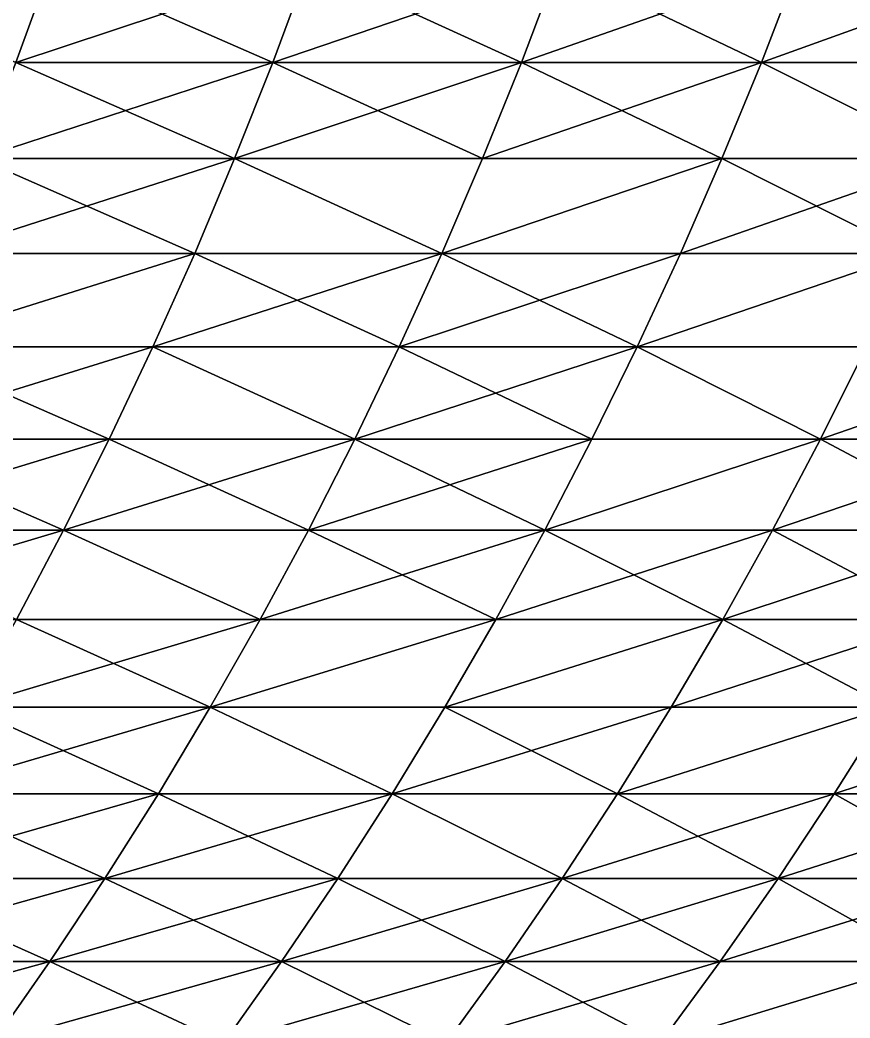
# Model space of a CAD drawing. Header units: millimetres. Extents: x -3250 to 8000, y -3250 to 3250.
# Drawn here: x 7240.7 to 7395, y -524.8 to -339.2 of the extents above; entities that cross this region are included whole.
import ezdxf

# ---------------------------------------------------------------- set-up
doc = ezdxf.new("R2010")
doc.units = ezdxf.units.MM
doc.header["$MEASUREMENT"] = 0
doc.layers.add('MESH_3D', color=2, linetype='CONTINUOUS')

msp = doc.modelspace()

# ---------------------------------------------------------------- linework, layer by layer
at = {"layer": 'MESH_3D'}
for points in [[(7197.11, -329.03, 1588.59), (7246.51, -329.03, 1648.97), (7239.92, -347.11, 1654.23)], [(7246.51, -329.03, 25051.03), (7197.11, -329.03, 25111.41), (7239.92, -347.11, 25045.77)], [(7246.51, -329.03, 1648.97), (7287.67, -347.11, 1715.66), (7239.92, -347.11, 1654.23)], [(7294.39, -329.03, 24989.43), (7239.92, -347.11, 25045.77), (7287.67, -347.11, 24984.34)], [(7294.39, -329.03, 24989.43), (7246.51, -329.03, 25051.03), (7239.92, -347.11, 25045.77)], [(7246.51, -329.03, 1648.97), (7294.39, -329.03, 1710.57), (7287.67, -347.11, 1715.66)], [(7294.39, -329.03, 1710.57), (7333.88, -347.11, 1778.27), (7287.67, -347.11, 1715.66)], [(7340.72, -329.03, 24926.65), (7287.67, -347.11, 24984.34), (7333.88, -347.11, 24921.73)], [(7340.72, -329.03, 24926.65), (7294.39, -329.03, 24989.43), (7287.67, -347.11, 24984.34)], [(7294.39, -329.03, 1710.57), (7340.72, -329.03, 1773.35), (7333.88, -347.11, 1778.27)], [(7340.72, -329.03, 1773.35), (7378.51, -347.11, 1842), (7333.88, -347.11, 1778.27)], [(7385.47, -329.03, 24862.74), (7333.88, -347.11, 24921.73), (7378.51, -347.11, 24858)], [(7385.47, -329.03, 24862.74), (7340.72, -329.03, 24926.65), (7333.88, -347.11, 24921.73)], [(7340.72, -329.03, 1773.35), (7385.47, -329.03, 1837.26), (7378.51, -347.11, 1842)], [(7378.51, -347.11, 1842), (7428.61, -329.03, 1902.26), (7421.53, -347.11, 1906.84)], [(7385.47, -329.03, 1837.26), (7428.61, -329.03, 1902.26), (7378.51, -347.11, 1842)], [(7428.61, -329.03, 24797.74), (7378.51, -347.11, 24858), (7421.53, -347.11, 24793.16)], [(7428.61, -329.03, 24797.74), (7385.47, -329.03, 24862.74), (7378.51, -347.11, 24858)], [(7239.92, -347.11, 1654.23), (7280.59, -364.97, 1721.02), (7232.98, -364.97, 1659.76)], [(7287.67, -347.11, 24984.34), (7239.92, -347.11, 25045.77), (7232.98, -364.97, 25040.24)], [(7287.67, -347.11, 24984.34), (7232.98, -364.97, 25040.24), (7280.59, -364.97, 24978.98)], [(7239.92, -347.11, 1654.23), (7287.67, -347.11, 1715.66), (7280.59, -364.97, 1721.02)], [(7287.67, -347.11, 1715.66), (7326.67, -364.97, 1783.45), (7280.59, -364.97, 1721.02)], [(7333.88, -347.11, 24921.73), (7280.59, -364.97, 24978.98), (7326.67, -364.97, 24916.55)], [(7333.88, -347.11, 24921.73), (7287.67, -347.11, 24984.34), (7280.59, -364.97, 24978.98)], [(7287.67, -347.11, 1715.66), (7333.88, -347.11, 1778.27), (7326.67, -364.97, 1783.45)], [(7326.67, -364.97, 1783.45), (7378.51, -347.11, 1842), (7371.17, -364.97, 1847.01)], [(7333.88, -347.11, 1778.27), (7378.51, -347.11, 1842), (7326.67, -364.97, 1783.45)], [(7371.17, -364.97, 24852.99), (7333.88, -347.11, 24921.73), (7326.67, -364.97, 24916.55)], [(7378.51, -347.11, 24858), (7333.88, -347.11, 24921.73), (7371.17, -364.97, 24852.99)], [(7378.51, -347.11, 1842), (7414.07, -364.97, 1911.65), (7371.17, -364.97, 1847.01)], [(7414.07, -364.97, 24788.35), (7378.51, -347.11, 24858), (7371.17, -364.97, 24852.99)], [(7378.51, -347.11, 1842), (7421.53, -347.11, 1906.84), (7414.07, -364.97, 1911.65)], [(7421.53, -347.11, 24793.16), (7378.51, -347.11, 24858), (7414.07, -364.97, 24788.35)], [(7232.98, -364.97, 1659.76), (7273.17, -382.6, 1726.65), (7225.69, -382.6, 1665.57)], [(7280.59, -364.97, 24978.98), (7232.98, -364.97, 25040.24), (7225.69, -382.6, 25034.43)], [(7280.59, -364.97, 24978.98), (7225.69, -382.6, 25034.43), (7273.17, -382.6, 24973.35)], [(7232.98, -364.97, 1659.76), (7280.59, -364.97, 1721.02), (7273.17, -382.6, 1726.65)], [(7280.59, -364.97, 1721.02), (7319.1, -382.6, 1788.89), (7273.17, -382.6, 1726.65)], [(7319.1, -382.6, 24911.11), (7280.59, -364.97, 24978.98), (7273.17, -382.6, 24973.35)], [(7280.59, -364.97, 1721.02), (7326.67, -364.97, 1783.45), (7319.1, -382.6, 1788.89)], [(7326.67, -364.97, 24916.55), (7280.59, -364.97, 24978.98), (7319.1, -382.6, 24911.11)], [(7319.1, -382.6, 1788.89), (7371.17, -364.97, 1847.01), (7363.47, -382.6, 1852.26)], [(7326.67, -364.97, 1783.45), (7371.17, -364.97, 1847.01), (7319.1, -382.6, 1788.89)], [(7371.17, -364.97, 24852.99), (7326.67, -364.97, 24916.55), (7319.1, -382.6, 24911.11)], [(7371.17, -364.97, 24852.99), (7319.1, -382.6, 24911.11), (7363.47, -382.6, 24847.74)], [(7363.47, -382.6, 1852.26), (7414.07, -364.97, 1911.65), (7406.25, -382.6, 1916.71)], [(7371.17, -364.97, 1847.01), (7414.07, -364.97, 1911.65), (7363.47, -382.6, 1852.26)], [(7406.25, -382.6, 24783.29), (7371.17, -364.97, 24852.99), (7363.47, -382.6, 24847.74)], [(7414.07, -364.97, 24788.35), (7371.17, -364.97, 24852.99), (7406.25, -382.6, 24783.29)], [(7218.06, -400, 1671.66), (7273.17, -382.6, 1726.65), (7265.39, -400, 1732.54)], [(7225.69, -382.6, 1665.57), (7273.17, -382.6, 1726.65), (7218.06, -400, 1671.66)], [(7273.17, -382.6, 24973.35), (7225.69, -382.6, 25034.43), (7218.06, -400, 25028.34)], [(7273.17, -382.6, 24973.35), (7218.06, -400, 25028.34), (7265.39, -400, 24967.46)], [(7273.17, -382.6, 1726.65), (7311.18, -400, 1794.59), (7265.39, -400, 1732.54)], [(7319.1, -382.6, 24911.11), (7273.17, -382.6, 24973.35), (7265.39, -400, 24967.46)], [(7319.1, -382.6, 24911.11), (7265.39, -400, 24967.46), (7311.18, -400, 24905.41)], [(7273.17, -382.6, 1726.65), (7319.1, -382.6, 1788.89), (7311.18, -400, 1794.59)], [(7319.1, -382.6, 1788.89), (7355.41, -400, 1857.75), (7311.18, -400, 1794.59)], [(7363.47, -382.6, 24847.74), (7319.1, -382.6, 24911.11), (7311.18, -400, 24905.41)], [(7363.47, -382.6, 24847.74), (7311.18, -400, 24905.41), (7355.41, -400, 24842.25)], [(7319.1, -382.6, 1788.89), (7363.47, -382.6, 1852.26), (7355.41, -400, 1857.75)], [(7355.41, -400, 1857.75), (7406.25, -382.6, 1916.71), (7398.05, -400, 1922)], [(7363.47, -382.6, 1852.26), (7406.25, -382.6, 1916.71), (7355.41, -400, 1857.75)], [(7406.25, -382.6, 24783.29), (7355.41, -400, 24842.25), (7398.05, -400, 24778)], [(7406.25, -382.6, 24783.29), (7363.47, -382.6, 24847.74), (7355.41, -400, 24842.25)], [(7218.06, -400, 1671.66), (7257.27, -417.15, 1738.69), (7210.1, -417.15, 1678.01)], [(7265.39, -400, 24967.46), (7218.06, -400, 25028.34), (7210.1, -417.15, 25021.99)], [(7265.39, -400, 24967.46), (7210.1, -417.15, 25021.99), (7257.27, -417.15, 24961.31)], [(7218.06, -400, 1671.66), (7265.39, -400, 1732.54), (7257.27, -417.15, 1738.69)], [(7265.39, -400, 1732.54), (7302.91, -417.15, 1800.53), (7257.27, -417.15, 1738.69)], [(7302.91, -417.15, 24899.47), (7265.39, -400, 24967.46), (7257.27, -417.15, 24961.31)], [(7265.39, -400, 1732.54), (7311.18, -400, 1794.59), (7302.91, -417.15, 1800.53)], [(7311.18, -400, 24905.41), (7265.39, -400, 24967.46), (7302.91, -417.15, 24899.47)], [(7311.18, -400, 1794.59), (7346.99, -417.15, 1863.49), (7302.91, -417.15, 1800.53)], [(7355.41, -400, 24842.25), (7302.91, -417.15, 24899.47), (7346.99, -417.15, 24836.51)], [(7355.41, -400, 24842.25), (7311.18, -400, 24905.41), (7302.91, -417.15, 24899.47)], [(7311.18, -400, 1794.59), (7355.41, -400, 1857.75), (7346.99, -417.15, 1863.49)], [(7355.41, -400, 1857.75), (7389.49, -417.15, 1927.53), (7346.99, -417.15, 1863.49)], [(7389.49, -417.15, 24772.47), (7355.41, -400, 24842.25), (7346.99, -417.15, 24836.51)], [(7355.41, -400, 1857.75), (7398.05, -400, 1922), (7389.49, -417.15, 1927.53)], [(7398.05, -400, 24778), (7355.41, -400, 24842.25), (7389.49, -417.15, 24772.47)], [(7389.49, -417.15, 1927.53), (7439.08, -400, 1987.29), (7430.38, -417.15, 1992.61)], [(7398.05, -400, 1922), (7439.08, -400, 1987.29), (7389.49, -417.15, 1927.53)], [(7439.08, -400, 24712.71), (7389.49, -417.15, 24772.47), (7430.38, -417.15, 24707.39)], [(7439.08, -400, 24712.71), (7398.05, -400, 24778), (7389.49, -417.15, 24772.47)], [(7210.1, -417.15, 1678.01), (7248.81, -434.04, 1745.1), (7201.8, -434.04, 1684.63)], [(7257.27, -417.15, 24961.31), (7210.1, -417.15, 25021.99), (7201.8, -434.04, 25015.37)], [(7257.27, -417.15, 24961.31), (7201.8, -434.04, 25015.37), (7248.81, -434.04, 24954.9)], [(7210.1, -417.15, 1678.01), (7257.27, -417.15, 1738.69), (7248.81, -434.04, 1745.1)], [(7257.27, -417.15, 1738.69), (7294.29, -434.04, 1806.73), (7248.81, -434.04, 1745.1)], [(7302.91, -417.15, 24899.47), (7257.27, -417.15, 24961.31), (7248.81, -434.04, 24954.9)], [(7302.91, -417.15, 24899.47), (7248.81, -434.04, 24954.9), (7294.29, -434.04, 24893.27)], [(7257.27, -417.15, 1738.69), (7302.91, -417.15, 1800.53), (7294.29, -434.04, 1806.73)], [(7302.91, -417.15, 1800.53), (7338.22, -434.04, 1869.47), (7294.29, -434.04, 1806.73)], [(7346.99, -417.15, 24836.51), (7302.91, -417.15, 24899.47), (7294.29, -434.04, 24893.27)], [(7346.99, -417.15, 24836.51), (7294.29, -434.04, 24893.27), (7338.22, -434.04, 24830.53)], [(7302.91, -417.15, 1800.53), (7346.99, -417.15, 1863.49), (7338.22, -434.04, 1869.47)], [(7338.22, -434.04, 1869.47), (7389.49, -417.15, 1927.53), (7380.58, -434.04, 1933.29)], [(7346.99, -417.15, 1863.49), (7389.49, -417.15, 1927.53), (7338.22, -434.04, 1869.47)], [(7389.49, -417.15, 24772.47), (7338.22, -434.04, 24830.53), (7380.58, -434.04, 24766.71)], [(7389.49, -417.15, 24772.47), (7346.99, -417.15, 24836.51), (7338.22, -434.04, 24830.53)], [(7389.49, -417.15, 1927.53), (7421.33, -434.04, 1998.14), (7380.58, -434.04, 1933.29)], [(7430.38, -417.15, 24707.39), (7389.49, -417.15, 24772.47), (7380.58, -434.04, 24766.71)], [(7430.38, -417.15, 24707.39), (7380.58, -434.04, 24766.71), (7421.33, -434.04, 24701.86)], [(7389.49, -417.15, 1927.53), (7430.38, -417.15, 1992.61), (7421.33, -434.04, 1998.14)], [(7248.81, -434.04, 24954.9), (7201.8, -434.04, 25015.37), (7193.18, -450.66, 25008.5)], [(7248.81, -434.04, 24954.9), (7193.18, -450.66, 25008.5), (7240.02, -450.66, 24948.24)], [(7201.8, -434.04, 1684.63), (7248.81, -434.04, 1745.1), (7240.02, -450.66, 1751.76)], [(7248.81, -434.04, 1745.1), (7285.33, -450.66, 1813.17), (7240.02, -450.66, 1751.76)], [(7285.33, -450.66, 24886.83), (7248.81, -434.04, 24954.9), (7240.02, -450.66, 24948.24)], [(7248.81, -434.04, 1745.1), (7294.29, -434.04, 1806.73), (7285.33, -450.66, 1813.17)], [(7294.29, -434.04, 24893.27), (7248.81, -434.04, 24954.9), (7285.33, -450.66, 24886.83)], [(7294.29, -434.04, 1806.73), (7329.11, -450.66, 1875.68), (7285.33, -450.66, 1813.17)], [(7338.22, -434.04, 24830.53), (7285.33, -450.66, 24886.83), (7329.11, -450.66, 24824.32)], [(7338.22, -434.04, 24830.53), (7294.29, -434.04, 24893.27), (7285.33, -450.66, 24886.83)], [(7294.29, -434.04, 1806.73), (7338.22, -434.04, 1869.47), (7329.11, -450.66, 1875.68)], [(7338.22, -434.04, 1869.47), (7371.31, -450.66, 1939.27), (7329.11, -450.66, 1875.68)], [(7380.58, -434.04, 24766.71), (7329.11, -450.66, 24824.32), (7371.31, -450.66, 24760.73)], [(7380.58, -434.04, 24766.71), (7338.22, -434.04, 24830.53), (7329.11, -450.66, 24824.32)], [(7338.22, -434.04, 1869.47), (7380.58, -434.04, 1933.29), (7371.31, -450.66, 1939.27)], [(7380.58, -434.04, 1933.29), (7411.92, -450.66, 2003.89), (7371.31, -450.66, 1939.27)], [(7421.33, -434.04, 24701.86), (7371.31, -450.66, 24760.73), (7411.92, -450.66, 24696.11)], [(7421.33, -434.04, 24701.86), (7380.58, -434.04, 24766.71), (7371.31, -450.66, 24760.73)], [(7380.58, -434.04, 1933.29), (7421.33, -434.04, 1998.14), (7411.92, -450.66, 2003.89)], [(7240.02, -450.66, 1751.76), (7276.05, -466.99, 1819.84), (7230.9, -466.99, 1758.67)], [(7285.33, -450.66, 24886.83), (7240.02, -450.66, 24948.24), (7230.9, -466.99, 24941.33)], [(7285.33, -450.66, 24886.83), (7230.9, -466.99, 24941.33), (7276.05, -466.99, 24880.16)], [(7240.02, -450.66, 1751.76), (7285.33, -450.66, 1813.17), (7276.05, -466.99, 1819.84)], [(7276.05, -466.99, 1819.84), (7329.11, -450.66, 1875.68), (7319.66, -466.99, 1882.13)], [(7285.33, -450.66, 1813.17), (7329.11, -450.66, 1875.68), (7276.05, -466.99, 1819.84)], [(7329.11, -450.66, 24824.32), (7285.33, -450.66, 24886.83), (7276.05, -466.99, 24880.16)], [(7329.11, -450.66, 24824.32), (7276.05, -466.99, 24880.16), (7319.66, -466.99, 24817.87)], [(7319.66, -466.99, 1882.13), (7371.31, -450.66, 1939.27), (7361.7, -466.99, 1945.48)], [(7329.11, -450.66, 1875.68), (7371.31, -450.66, 1939.27), (7319.66, -466.99, 1882.13)], [(7371.31, -450.66, 24760.73), (7329.11, -450.66, 24824.32), (7319.66, -466.99, 24817.87)], [(7371.31, -450.66, 24760.73), (7319.66, -466.99, 24817.87), (7361.7, -466.99, 24754.52)], [(7371.31, -450.66, 1939.27), (7402.15, -466.99, 2009.86), (7361.7, -466.99, 1945.48)], [(7411.92, -450.66, 24696.11), (7361.7, -466.99, 24754.52), (7402.15, -466.99, 24690.14)], [(7411.92, -450.66, 24696.11), (7371.31, -450.66, 24760.73), (7361.7, -466.99, 24754.52)], [(7371.31, -450.66, 1939.27), (7411.92, -450.66, 2003.89), (7402.15, -466.99, 2009.86)], [(7230.9, -466.99, 1758.67), (7266.43, -483.04, 1826.76), (7221.45, -483.04, 1765.82)], [(7276.05, -466.99, 24880.16), (7221.45, -483.04, 24934.18), (7266.43, -483.04, 24873.24)], [(7276.05, -466.99, 24880.16), (7230.9, -466.99, 24941.33), (7221.45, -483.04, 24934.18)], [(7230.9, -466.99, 1758.67), (7276.05, -466.99, 1819.84), (7266.43, -483.04, 1826.76)], [(7276.05, -466.99, 1819.84), (7309.87, -483.04, 1888.8), (7266.43, -483.04, 1826.76)], [(7309.87, -483.04, 24811.2), (7276.05, -466.99, 24880.16), (7266.43, -483.04, 24873.24)], [(7276.05, -466.99, 1819.84), (7319.66, -466.99, 1882.13), (7309.87, -483.04, 1888.8)], [(7319.66, -466.99, 24817.87), (7276.05, -466.99, 24880.16), (7309.87, -483.04, 24811.2)], [(7319.66, -466.99, 1882.13), (7351.75, -483.04, 1951.9), (7309.87, -483.04, 1888.8)], [(7361.7, -466.99, 24754.52), (7309.87, -483.04, 24811.2), (7351.75, -483.04, 24748.1)], [(7361.7, -466.99, 24754.52), (7319.66, -466.99, 24817.87), (7309.87, -483.04, 24811.2)], [(7319.66, -466.99, 1882.13), (7361.7, -466.99, 1945.48), (7351.75, -483.04, 1951.9)], [(7351.75, -483.04, 1951.9), (7402.15, -466.99, 2009.86), (7392.05, -483.04, 2016.03)], [(7361.7, -466.99, 1945.48), (7402.15, -466.99, 2009.86), (7351.75, -483.04, 1951.9)], [(7402.15, -466.99, 24690.14), (7361.7, -466.99, 24754.52), (7351.75, -483.04, 24748.1)], [(7402.15, -466.99, 24690.14), (7351.75, -483.04, 24748.1), (7392.05, -483.04, 24683.97)], [(7402.15, -466.99, 2009.86), (7430.73, -483.04, 2081.15), (7392.05, -483.04, 2016.03)], [(7440.99, -466.99, 24624.78), (7402.15, -466.99, 24690.14), (7392.05, -483.04, 24683.97)], [(7440.99, -466.99, 24624.78), (7392.05, -483.04, 24683.97), (7430.73, -483.04, 24618.85)], [(7221.45, -483.04, 1765.82), (7256.49, -498.79, 1833.9), (7211.7, -498.79, 1773.21)], [(7266.43, -483.04, 24873.24), (7221.45, -483.04, 24934.18), (7211.7, -498.79, 24926.79)], [(7266.43, -483.04, 24873.24), (7211.7, -498.79, 24926.79), (7256.49, -498.79, 24866.1)], [(7221.45, -483.04, 1765.82), (7266.43, -483.04, 1826.76), (7256.49, -498.79, 1833.9)], [(7266.43, -483.04, 1826.76), (7299.76, -498.79, 1895.69), (7256.49, -498.79, 1833.9)], [(7309.87, -483.04, 24811.2), (7256.49, -498.79, 24866.1), (7299.76, -498.79, 24804.31)], [(7309.87, -483.04, 24811.2), (7266.43, -483.04, 24873.24), (7256.49, -498.79, 24866.1)], [(7266.43, -483.04, 1826.76), (7309.87, -483.04, 1888.8), (7299.76, -498.79, 1895.69)], [(7309.87, -483.04, 1888.8), (7341.47, -498.79, 1958.55), (7299.76, -498.79, 1895.69)], [(7341.47, -498.79, 24741.45), (7309.87, -483.04, 24811.2), (7299.76, -498.79, 24804.31)], [(7309.87, -483.04, 1888.8), (7351.75, -483.04, 1951.9), (7341.47, -498.79, 1958.55)], [(7351.75, -483.04, 24748.1), (7309.87, -483.04, 24811.2), (7341.47, -498.79, 24741.45)], [(7351.75, -483.04, 1951.9), (7381.6, -498.79, 2022.42), (7341.47, -498.79, 1958.55)], [(7392.05, -483.04, 24683.97), (7351.75, -483.04, 24748.1), (7341.47, -498.79, 24741.45)], [(7392.05, -483.04, 24683.97), (7341.47, -498.79, 24741.45), (7381.6, -498.79, 24677.58)], [(7351.75, -483.04, 1951.9), (7392.05, -483.04, 2016.03), (7381.6, -498.79, 2022.42)], [(7392.05, -483.04, 2016.03), (7420.13, -498.79, 2087.27), (7381.6, -498.79, 2022.42)], [(7430.73, -483.04, 24618.85), (7392.05, -483.04, 24683.97), (7381.6, -498.79, 24677.58)], [(7430.73, -483.04, 24618.85), (7381.6, -498.79, 24677.58), (7420.13, -498.79, 24612.73)], [(7392.05, -483.04, 2016.03), (7430.73, -483.04, 2081.15), (7420.13, -498.79, 2087.27)], [(7211.7, -498.79, 1773.21), (7246.24, -514.23, 1841.28), (7201.63, -514.23, 1780.84)], [(7256.49, -498.79, 24866.1), (7201.63, -514.23, 24919.16), (7246.24, -514.23, 24858.72)], [(7256.49, -498.79, 24866.1), (7211.7, -498.79, 24926.79), (7201.63, -514.23, 24919.16)], [(7211.7, -498.79, 1773.21), (7256.49, -498.79, 1833.9), (7246.24, -514.23, 1841.28)], [(7256.49, -498.79, 1833.9), (7289.32, -514.23, 1902.81), (7246.24, -514.23, 1841.28)], [(7299.76, -498.79, 24804.31), (7256.49, -498.79, 24866.1), (7246.24, -514.23, 24858.72)], [(7299.76, -498.79, 24804.31), (7246.24, -514.23, 24858.72), (7289.32, -514.23, 24797.19)], [(7256.49, -498.79, 1833.9), (7299.76, -498.79, 1895.69), (7289.32, -514.23, 1902.81)], [(7299.76, -498.79, 1895.69), (7330.86, -514.23, 1965.4), (7289.32, -514.23, 1902.81)], [(7341.47, -498.79, 24741.45), (7289.32, -514.23, 24797.19), (7330.86, -514.23, 24734.6)], [(7341.47, -498.79, 24741.45), (7299.76, -498.79, 24804.31), (7289.32, -514.23, 24797.19)], [(7299.76, -498.79, 1895.69), (7341.47, -498.79, 1958.55), (7330.86, -514.23, 1965.4)], [(7341.47, -498.79, 1958.55), (7370.83, -514.23, 2029), (7330.86, -514.23, 1965.4)], [(7381.6, -498.79, 24677.58), (7330.86, -514.23, 24734.6), (7370.83, -514.23, 24671)], [(7381.6, -498.79, 24677.58), (7341.47, -498.79, 24741.45), (7330.86, -514.23, 24734.6)], [(7341.47, -498.79, 1958.55), (7381.6, -498.79, 2022.42), (7370.83, -514.23, 2029)], [(7370.83, -514.23, 2029), (7420.13, -498.79, 2087.27), (7409.19, -514.23, 2093.58)], [(7381.6, -498.79, 2022.42), (7420.13, -498.79, 2087.27), (7370.83, -514.23, 2029)], [(7409.19, -514.23, 24606.42), (7381.6, -498.79, 24677.58), (7370.83, -514.23, 24671)], [(7420.13, -498.79, 24612.73), (7381.6, -498.79, 24677.58), (7409.19, -514.23, 24606.42)], [(7246.24, -514.23, 24858.72), (7191.26, -529.35, 24911.31), (7235.67, -529.35, 24851.13)], [(7246.24, -514.23, 24858.72), (7201.63, -514.23, 24919.16), (7191.26, -529.35, 24911.31)], [(7201.63, -514.23, 1780.84), (7246.24, -514.23, 1841.28), (7235.67, -529.35, 1848.87)], [(7246.24, -514.23, 1841.28), (7278.57, -529.35, 1910.14), (7235.67, -529.35, 1848.87)], [(7289.32, -514.23, 24797.19), (7235.67, -529.35, 24851.13), (7278.57, -529.35, 24789.86)], [(7289.32, -514.23, 24797.19), (7246.24, -514.23, 24858.72), (7235.67, -529.35, 24851.13)], [(7246.24, -514.23, 1841.28), (7289.32, -514.23, 1902.81), (7278.57, -529.35, 1910.14)], [(7278.57, -529.35, 1910.14), (7330.86, -514.23, 1965.4), (7319.93, -529.35, 1972.46)], [(7289.32, -514.23, 1902.81), (7330.86, -514.23, 1965.4), (7278.57, -529.35, 1910.14)], [(7319.93, -529.35, 24727.54), (7289.32, -514.23, 24797.19), (7278.57, -529.35, 24789.86)], [(7330.86, -514.23, 24734.6), (7289.32, -514.23, 24797.19), (7319.93, -529.35, 24727.54)], [(7330.86, -514.23, 1965.4), (7359.72, -529.35, 2035.79), (7319.93, -529.35, 1972.46)], [(7370.83, -514.23, 24671), (7319.93, -529.35, 24727.54), (7359.72, -529.35, 24664.21)], [(7370.83, -514.23, 24671), (7330.86, -514.23, 24734.6), (7319.93, -529.35, 24727.54)], [(7330.86, -514.23, 1965.4), (7370.83, -514.23, 2029), (7359.72, -529.35, 2035.79)], [(7359.72, -529.35, 2035.79), (7409.19, -514.23, 2093.58), (7397.92, -529.35, 2100.09)], [(7370.83, -514.23, 2029), (7409.19, -514.23, 2093.58), (7359.72, -529.35, 2035.79)], [(7409.19, -514.23, 24606.42), (7370.83, -514.23, 24671), (7359.72, -529.35, 24664.21)], [(7409.19, -514.23, 24606.42), (7359.72, -529.35, 24664.21), (7397.92, -529.35, 24599.91)]]:
    msp.add_3dface(points, dxfattribs=at)

doc.saveas('drawing.dxf')
